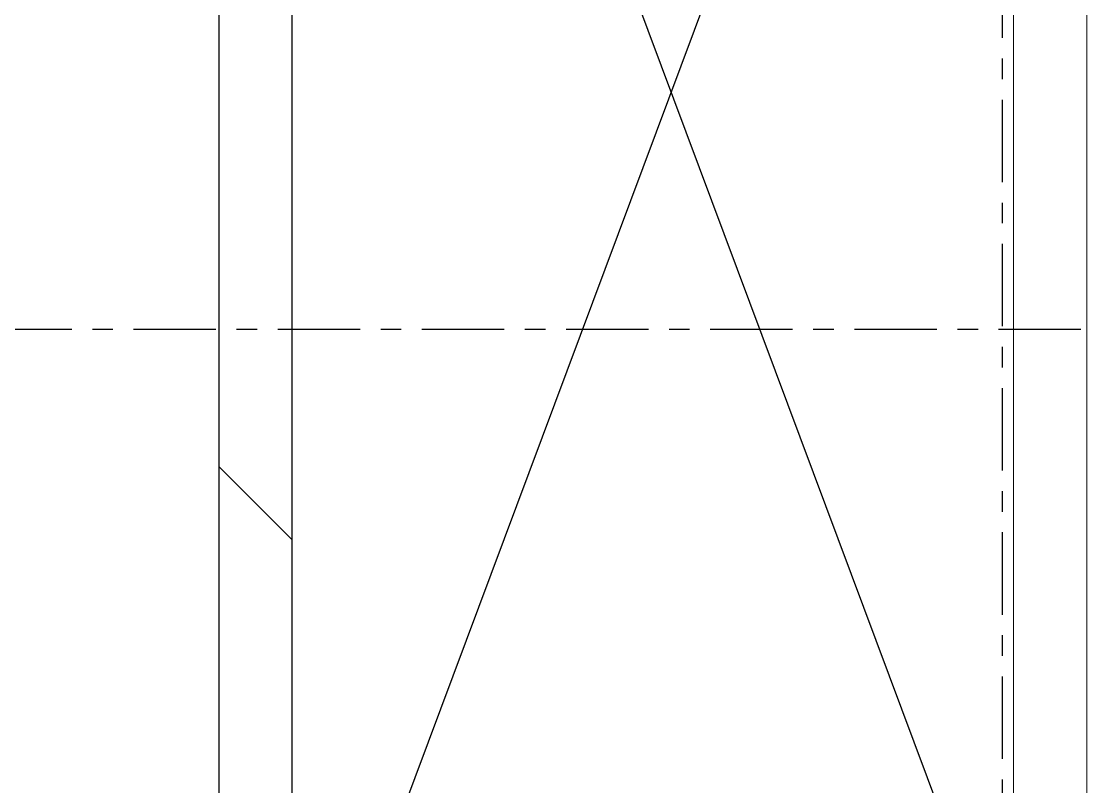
# Model space of a CAD drawing. Header units: millimetres. Extents: x -153298 to 620751, y -313239 to 250031.
# Drawn here: x -4564 to -1652, y 163617 to 165707 of the extents above; entities that cross this region are included whole.
import ezdxf
from ezdxf.enums import TextEntityAlignment as Align

# ---------------------------------------------------------------- set-up
doc = ezdxf.new("R2010")
doc.units = ezdxf.units.MM
for name, pattern in [('CENTER', [2, 1.25, -0.25, 0.25, -0.25]), ('TA_GL_000.90000', [2.475, 0.9, -0.225, 0.225, -0.225, 0.9]), ('XKITLINE00', [0])]:
    doc.linetypes.add(name, pattern=pattern)
for name, color, linetype in [('000 - 0_SYM_DWG_GRIDLINE_MAIN_COLOR_251', 251, 'Continuous'), ('000 - 0_SYM_DWG_SLOPE-SYM_TEXT_COLOR_3', 3, 'Continuous'), ('000 - CONCRETE_WALL_CUT_COLOR_2', 2, 'Continuous'), ('000 - CONCRETE_WALL_HATCH_', 251, 'Continuous'), ('000 - CONCRETE_WALL_WIPEOUT_', 250, 'Continuous'), ('000 - EXISTING_BUILDING_SYMBOL_', 251, 'Continuous'), ('000 - EXISTING_CONCRETE_MAIN_COLOR_1', 1, 'Continuous'), ('000 - GRID', 251, 'CENTER')]:
    doc.layers.add(name, color=color, linetype=linetype)
doc.styles.add('ARIAL', font='arial.ttf')
doc.styles.add('TA', font='', dxfattribs={"height": 4.5})
doc.styles.get('TA').set_extended_font_data('Cordia New')

# ---------------------------------------------------------------- blocks, each defined once
blk = doc.blocks.new('*U4770')
at = {"layer": '000 - 0_SYM_DWG_GRIDLINE_MAIN_COLOR_251', "color": 0, "linetype": 'ByBlock', "ltscale": 5}
blk.add_line((20, 0), (-188, 0), dxfattribs=at)
at = {"style": 'TA', "flags": 1}
blk.add_attdef('LOCATION', (6, -6), '', height=4.5, rotation=270, dxfattribs=at)
at = {"layer": '000 - 0_SYM_DWG_SLOPE-SYM_TEXT_COLOR_3', "style": 'ARIAL'}
blk.add_attdef('GRID-HEAD', text='', height=4, rotation=270, dxfattribs=at).set_placement((40, 0), align=Align.MIDDLE_CENTER)
blk = doc.blocks.new('*U4769')
at = {"layer": '000 - 0_SYM_DWG_GRIDLINE_MAIN_COLOR_251', "color": 0, "linetype": 'ByBlock', "ltscale": 5}
blk.add_line((20, 0), (-600, 0), dxfattribs=at)
at = {"style": 'TA', "flags": 1}
blk.add_attdef('LOCATION', (6, -6), '', height=4.5, rotation=270, dxfattribs=at)
at = {"layer": '000 - 0_SYM_DWG_SLOPE-SYM_TEXT_COLOR_3', "style": 'ARIAL'}
blk.add_attdef('GRID-HEAD', text='', height=4, rotation=180, dxfattribs=at).set_placement((40, 0), align=Align.MIDDLE_CENTER)
blk = doc.blocks.new('W-1-PP19-ST-ENT1-1_20260610-010700_LOPF_DIMS')
at = {"layer": '000 - GRID', "linetype": 'TA_GL_000.90000'}
for name, p, xscale, yscale, zscale, rotation in [('*U4770', (22800, 7400), 50.00000000000004, 50.00000000000004, 50.00000000000004, 90), ('*U4769', (-2180, 4058), 50, 50, 50, 180)]:
    blk.add_blockref(name, p, dxfattribs=dict(at, xscale=xscale, yscale=yscale, zscale=zscale, rotation=rotation))
blk = doc.blocks.new('*A10181003')
at = {"layer": '000 - EXISTING_CONCRETE_MAIN_COLOR_1', "linetype": 'XKITLINE00', "lineweight": 0}
for p, q in [((325.48, 181.703982), (373.48, 181.703982)), ((325.48, 180.103982), (373.48, 180.103982))]:
    blk.add_line(p, q, dxfattribs=at)
blk = doc.blocks.new('*A10191004')
at = {"layer": '000 - EXISTING_CONCRETE_MAIN_COLOR_1', "linetype": 'XKITLINE00', "lineweight": 0}
for p, q in [((325.48, 164.344025), (373.479977, 164.344025)), ((325.48, 162.744025), (373.479977, 162.744025))]:
    blk.add_line(p, q, dxfattribs=at)
blk = doc.blocks.new('*U6340')
at = {"layer": '000 - CONCRETE_WALL_HATCH_'}
h = blk.add_hatch(dxfattribs=at)
h.set_pattern_fill('ANSI31', color=256, scale=0.5)
h.set_pattern_definition([(45, (12000, -840506.8), (-841.899, 841.899), [])])
h.paths.add_polyline_path([(0, 0), (6000, 0), (6000, 200), (0, 200)])
at = {"layer": '000 - CONCRETE_WALL_CUT_COLOR_2', "lineweight": -2}
for points in [[(0, 0), (6000, 0)], [(6000, 200), (0, 200)]]:
    blk.add_lwpolyline(points, dxfattribs=at)
blk = doc.blocks.new('W-1-PP19-ST-ENT1-1_20260610-011831_LOPF_ST')
at = {"layer": '000 - EXISTING_BUILDING_SYMBOL_'}
for p, q in [((25950, 4028), (20945, 5898)), ((20945, 4028), (25950, 5898))]:
    blk.add_line(p, q, dxfattribs=at)
at = {"layer": '000 - EXISTING_CONCRETE_MAIN_COLOR_1', "lineweight": 0, "xscale": 125, "yscale": 125, "zscale": 125}
for name in ['*A10181003', '*A10191004']:
    blk.add_blockref(name, (-21035, -16515), dxfattribs=at)
blk.add_blockref('*U6340', (19650, 5998))

msp = doc.modelspace()

# ---------------------------------------------------------------- block references
at = {"color": 6, "rotation": 90}
msp.add_blockref('W-1-PP19-ST-ENT1-1_20260610-010700_LOPF_DIMS', (2173.8173, 142066.7222), dxfattribs=at)

# ---------------------------------------------------------------- next in the draw order: block references
msp.add_blockref('W-1-PP19-ST-ENT1-1_20260610-011831_LOPF_ST', (2173.8173, 142066.7222), dxfattribs=at)

doc.saveas('drawing.dxf')
